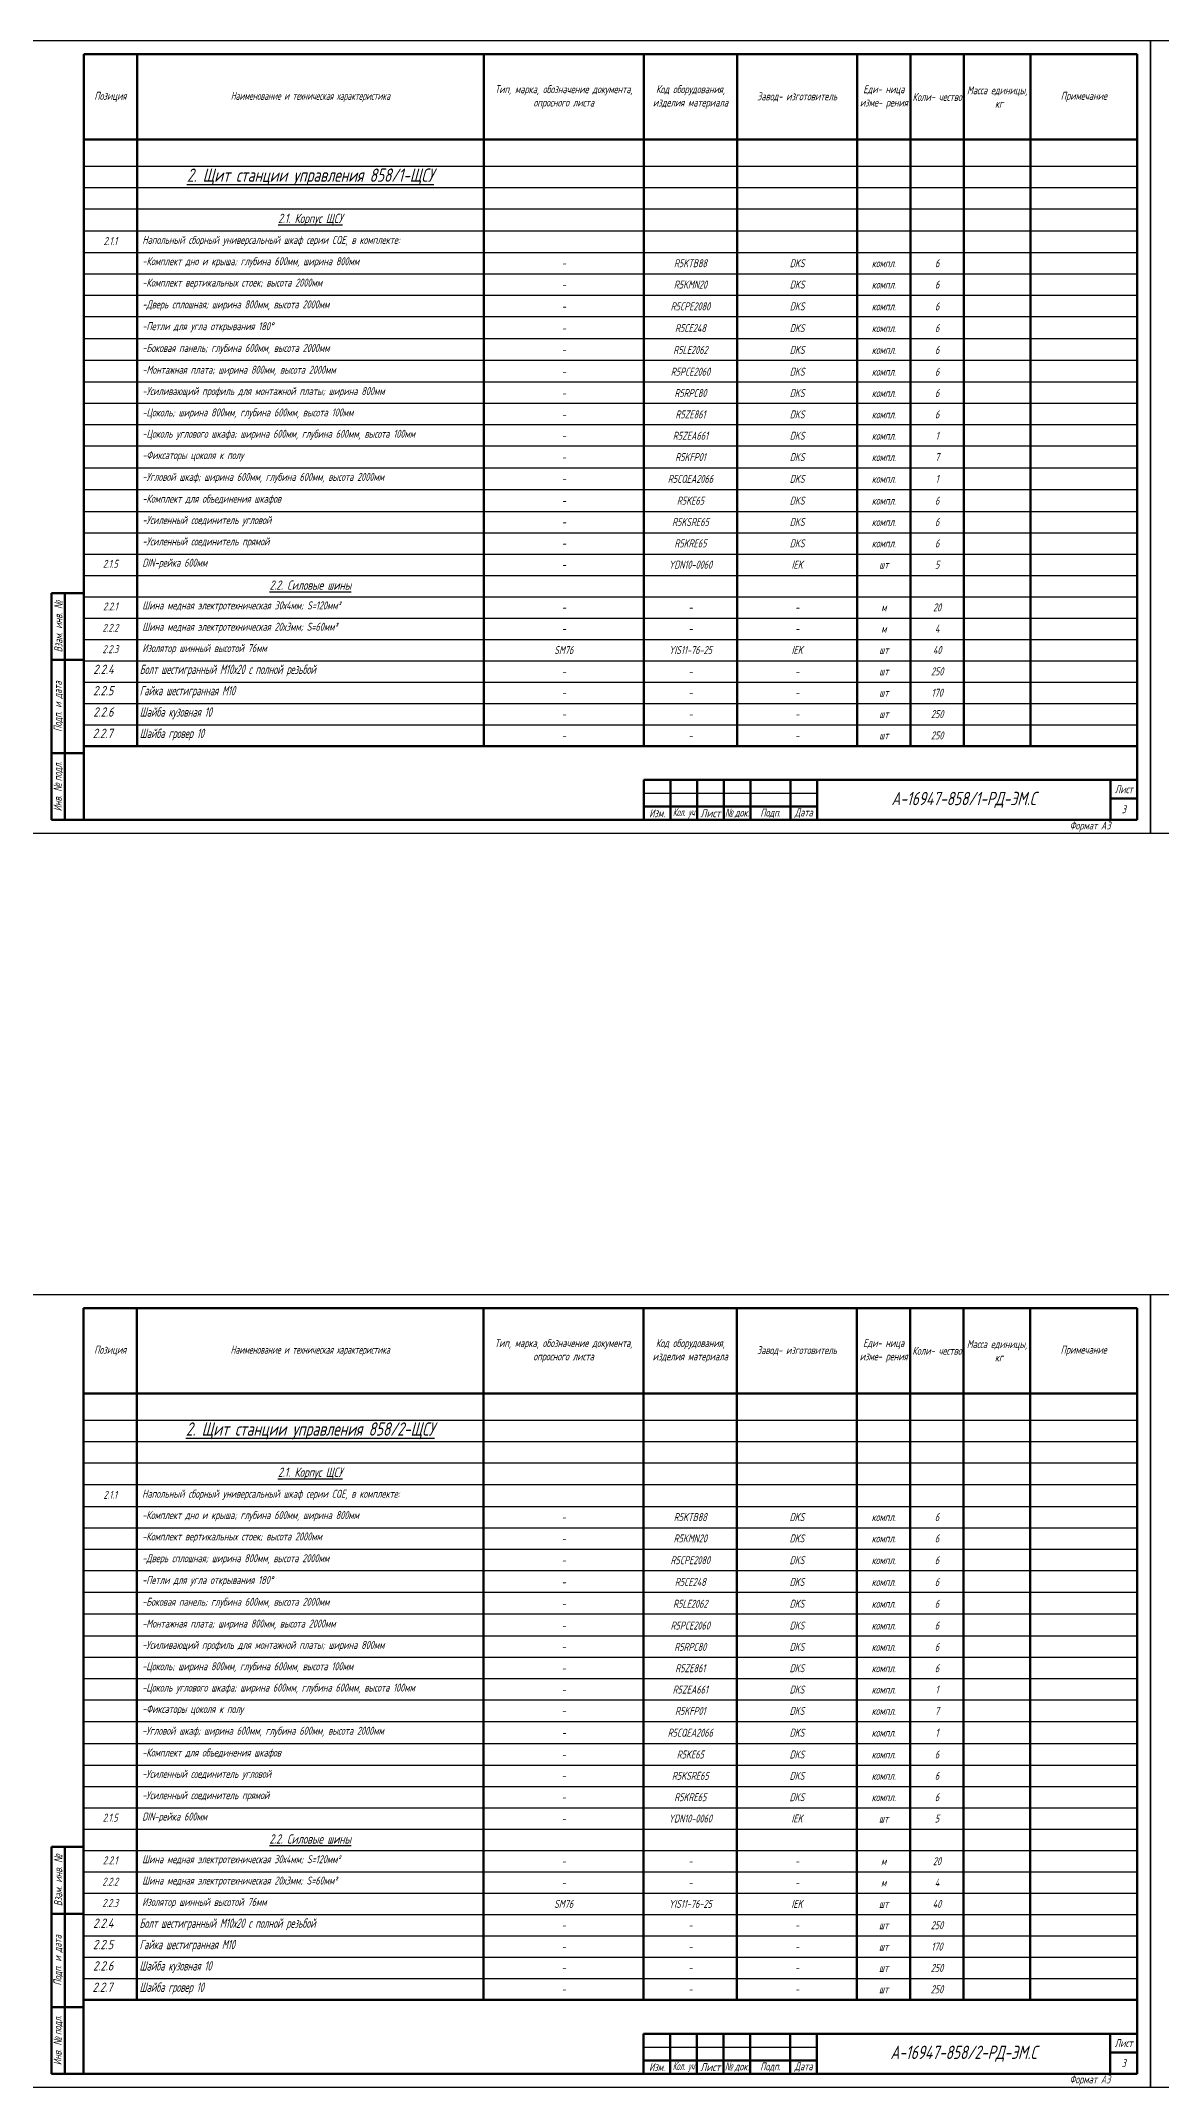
# Model space of a CAD drawing. Header units: millimetres. Extents: x -10490 to 5162, y -5053 to 76.
# Drawn here: x -1974 to -1554, y -814 to -47 of the extents above; entities that cross this region are included whole.
import ezdxf

# ---------------------------------------------------------------- set-up
doc = ezdxf.new("R2010")
doc.units = ezdxf.units.MM
for name, color, linetype, lineweight in [('Рамка толстая', 7, 'Continuous', 60), ('Рамка тонкая', 5, 'Continuous', 25), ('Спецификация', 9, 'Continuous', 25), ('Текст', 2, 'Continuous', 25), ('Штампы', 252, 'Continuous', 25)]:
    doc.layers.add(name, color=color, linetype=linetype, lineweight=lineweight)
doc.styles.add('gost shx', font='gost.shx', dxfattribs={"oblique": 15})
doc.styles.add('SIMPLEX', font='simplex.shx', dxfattribs={"width": 0.7, "oblique": 15})

# ---------------------------------------------------------------- blocks, each defined once
blk = doc.blocks.new('A$C64336E77')
at = {"layer": 'Рамка толстая'}
for p, q in [((20, 5), (20, 292)), ((20, 292), (415, 292)), ((415, 292), (415, 5)), ((20, 5), (415, 5))]:
    blk.add_line(p, q, dxfattribs=at)
at = {"layer": 'Рамка тонкая'}
for p, q in [((0, 297), (0, 0)), ((420, 297), (0, 297)), ((420, 0), (420, 297)), ((0, 0), (420, 0))]:
    blk.add_line(p, q, dxfattribs=at)

msp = doc.modelspace()

# ---------------------------------------------------------------- linework, layer by layer
at = {"layer": 'Спецификация', "lineweight": 60}
for p, q in [((-1958.04361, -52.14683), (-1563.04361, -52.14683)), ((-1958.04361, -52.14683), (-1958.04361, -311.48017)), ((-1938.04361, -52.14683), (-1938.04361, -311.48017)), ((-1808.04361, -52.14683), (-1808.04361, -311.48017)), ((-1748.04361, -52.14683), (-1748.04361, -311.48017)), ((-1713.04361, -52.14683), (-1713.04361, -311.48017)), ((-1668.04361, -52.14683), (-1668.04361, -311.48017)), ((-1648.04361, -52.14683), (-1648.04361, -311.48017)), ((-1628.04361, -52.14683), (-1628.04361, -311.48017)), ((-1603.04361, -52.14683), (-1603.04361, -311.48017)), ((-1563.04361, -52.14683), (-1563.04361, -311.48017)), ((-1958.04361, -84.14683), (-1563.04361, -84.14683)), ((-1958.04361, -311.48017), (-1563.04361, -311.48017)), ((-1958.10394, -522.14684), (-1563.10394, -522.14684)), ((-1958.10394, -522.14684), (-1958.10394, -781.48017)), ((-1938.10394, -522.14684), (-1938.10394, -781.48017)), ((-1808.10394, -522.14684), (-1808.10394, -781.48017)), ((-1748.10394, -522.14684), (-1748.10394, -781.48017)), ((-1713.10394, -522.14684), (-1713.10394, -781.48017)), ((-1668.10394, -522.14684), (-1668.10394, -781.48017)), ((-1648.10394, -522.14684), (-1648.10394, -781.48017)), ((-1628.10394, -522.14684), (-1628.10394, -781.48017)), ((-1603.10394, -522.14684), (-1603.10394, -781.48017)), ((-1563.10394, -522.14684), (-1563.10394, -781.48017)), ((-1958.10394, -554.14684), (-1563.10394, -554.14684)), ((-1958.10394, -781.48017), (-1563.10394, -781.48017))]:
    msp.add_line(p, q, dxfattribs=at)
at = {"layer": 'Спецификация', "color": 5}
for p, q in [((-1958.04361, -94.14683), (-1563.04361, -94.14683)), ((-1958.04361, -102.14683), (-1563.04361, -102.14683)), ((-1958.04361, -110.14683), (-1563.04361, -110.14683)), ((-1958.04361, -118.3135), (-1563.04361, -118.3135)), ((-1958.04361, -126.48017), (-1563.04361, -126.48017)), ((-1958.04361, -134.48017), (-1563.04361, -134.48017)), ((-1958.04361, -142.48017), (-1563.04361, -142.48017)), ((-1958.04361, -150.48017), (-1563.04361, -150.48017)), ((-1958.04361, -158.64683), (-1563.04361, -158.64683)), ((-1958.04361, -166.8135), (-1563.04361, -166.8135)), ((-1958.04361, -174.98017), (-1563.04361, -174.98017)), ((-1958.04361, -182.98017), (-1563.04361, -182.98017)), ((-1958.04361, -190.98017), (-1563.04361, -190.98017)), ((-1958.04361, -198.98017), (-1563.04361, -198.98017)), ((-1958.04361, -207.14683), (-1563.04361, -207.14683)), ((-1958.04361, -215.3135), (-1563.04361, -215.3135)), ((-1958.04361, -223.48017), (-1563.04361, -223.48017)), ((-1958.04361, -231.48017), (-1563.04361, -231.48017)), ((-1958.04361, -239.48017), (-1563.04361, -239.48017)), ((-1958.04361, -247.48017), (-1563.04361, -247.48017)), ((-1958.04361, -255.48017), (-1563.04361, -255.48017)), ((-1958.04361, -263.48017), (-1563.04361, -263.48017)), ((-1958.04361, -271.48017), (-1563.04361, -271.48017)), ((-1958.04361, -279.48017), (-1563.04361, -279.48017)), ((-1958.04361, -287.48017), (-1563.04361, -287.48017)), ((-1958.04361, -295.48017), (-1563.04361, -295.48017)), ((-1958.04361, -303.48017), (-1563.04361, -303.48017)), ((-1958.10394, -564.14684), (-1563.10394, -564.14684)), ((-1958.10394, -572.14684), (-1563.10394, -572.14684)), ((-1958.10394, -580.14684), (-1563.10394, -580.14684)), ((-1958.10394, -588.31351), (-1563.10394, -588.31351)), ((-1958.10394, -596.48017), (-1563.10394, -596.48017)), ((-1958.10394, -604.48017), (-1563.10394, -604.48017)), ((-1958.10394, -612.48017), (-1563.10394, -612.48017)), ((-1958.10394, -620.48017), (-1563.10394, -620.48017)), ((-1958.10394, -628.64684), (-1563.10394, -628.64684)), ((-1958.10394, -636.81351), (-1563.10394, -636.81351)), ((-1958.10394, -644.98017), (-1563.10394, -644.98017)), ((-1958.10394, -652.98017), (-1563.10394, -652.98017)), ((-1958.10394, -660.98017), (-1563.10394, -660.98017)), ((-1958.10394, -668.98017), (-1563.10394, -668.98017)), ((-1958.10394, -677.14684), (-1563.10394, -677.14684)), ((-1958.10394, -685.31351), (-1563.10394, -685.31351)), ((-1958.10394, -693.48017), (-1563.10394, -693.48017)), ((-1958.10394, -701.48017), (-1563.10394, -701.48017)), ((-1958.10394, -709.48017), (-1563.10394, -709.48017)), ((-1958.10394, -717.48017), (-1563.10394, -717.48017)), ((-1958.10394, -725.48017), (-1563.10394, -725.48017)), ((-1958.10394, -733.48017), (-1563.10394, -733.48017)), ((-1958.10394, -741.48017), (-1563.10394, -741.48017)), ((-1958.10394, -749.48017), (-1563.10394, -749.48017)), ((-1958.10394, -757.48017), (-1563.10394, -757.48017)), ((-1958.10394, -765.48017), (-1563.10394, -765.48017)), ((-1958.10394, -773.48017), (-1563.10394, -773.48017))]:
    msp.add_line(p, q, dxfattribs=at)
at = {"layer": 'Штампы', "lineweight": 60}
for p, q in [((-1970.04361, -339.14683), (-1970.04361, -254.14683)), ((-1970.04361, -254.14683), (-1958.04361, -254.14683)), ((-1965.04361, -339.14683), (-1965.04361, -254.14683)), ((-1958.04361, -339.14683), (-1958.04361, -254.14683)), ((-1970.04361, -279.14683), (-1958.04361, -279.14683)), ((-1970.04361, -314.14683), (-1958.04361, -314.14683)), ((-1748.04361, -324.14683), (-1563.04361, -324.14683)), ((-1748.04361, -324.14683), (-1748.04361, -339.14683)), ((-1738.04361, -324.14683), (-1738.04361, -339.14683)), ((-1728.04361, -324.14683), (-1728.04361, -339.14683)), ((-1718.04361, -324.14683), (-1718.04361, -339.14683)), ((-1708.04361, -324.14683), (-1708.04361, -339.14683)), ((-1693.04361, -324.14683), (-1693.04361, -339.14683)), ((-1683.04361, -324.14683), (-1683.04361, -339.14683)), ((-1573.04361, -324.14683), (-1573.04361, -339.14683)), ((-1563.04361, -324.14683), (-1563.04361, -339.14683)), ((-1748.04361, -334.14683), (-1683.04361, -334.14683)), ((-1573.04361, -331.14683), (-1563.04361, -331.14683)), ((-1970.04361, -339.14683), (-1958.04361, -339.14683)), ((-1748.04361, -339.14683), (-1563.04361, -339.14683)), ((-1970.10394, -809.14684), (-1970.10394, -724.14684)), ((-1970.10394, -724.14684), (-1958.10394, -724.14684)), ((-1965.10394, -809.14684), (-1965.10394, -724.14684)), ((-1958.10394, -809.14684), (-1958.10394, -724.14684)), ((-1970.10394, -749.14684), (-1958.10394, -749.14684)), ((-1970.10394, -784.14684), (-1958.10394, -784.14684)), ((-1748.10394, -794.14684), (-1563.10394, -794.14684)), ((-1748.10394, -794.14684), (-1748.10394, -809.14684)), ((-1738.10394, -794.14684), (-1738.10394, -809.14684)), ((-1728.10394, -794.14684), (-1728.10394, -809.14684)), ((-1718.10394, -794.14684), (-1718.10394, -809.14684)), ((-1708.10394, -794.14684), (-1708.10394, -809.14684)), ((-1693.10394, -794.14684), (-1693.10394, -809.14684)), ((-1683.10394, -794.14684), (-1683.10394, -809.14684)), ((-1573.10394, -794.14684), (-1573.10394, -809.14684)), ((-1563.10394, -794.14684), (-1563.10394, -809.14684)), ((-1748.10394, -804.14684), (-1683.10394, -804.14684)), ((-1573.10394, -801.14684), (-1563.10394, -801.14684)), ((-1970.10394, -809.14684), (-1958.10394, -809.14684)), ((-1748.10394, -809.14684), (-1563.10394, -809.14684))]:
    msp.add_line(p, q, dxfattribs=at)
at = {"layer": 'Штампы', "color": 5, "lineweight": 25}
for p, q in [((-1748.04361, -329.14683), (-1683.04361, -329.14683)), ((-1748.10394, -799.14684), (-1683.10394, -799.14684))]:
    msp.add_line(p, q, dxfattribs=at)
at = {"layer": 'Штампы', "color": 8, "lineweight": 0}
for p, q in [((-1748.04361, -344.14683), (-1563.04361, -344.14683)), ((-1748.10394, -814.14684), (-1563.10394, -814.14684))]:
    msp.add_line(p, q, dxfattribs=at)

# ---------------------------------------------------------------- block references
for p in [(-1978.0436, -344.14683), (-1558.0436, -344.14683), (-1978.10392, -814.14683), (-1558.10392, -814.14683)]:
    msp.add_blockref('A$C64336E77', p)

# ---------------------------------------------------------------- texts
at = {"layer": 'Спецификация', "color": 2, "style": 'SIMPLEX'}
for s, insert, char_height, width, attachment_point in [('{\\C2;Позиция}', (-1948.04361, -68.14683), 3, 20, 5), ('{\\Fgost|c204;\\Q15;\\C2;Наименование и техническая характеристика}', (-1873.04361, -68.14683), 3, 130, 5), ('{\\C2;Тип, марка, обозначение документа, опросного листа}', (-1778.04361, -68.14683), 3, 60, 5), ('{\\C2;Код оборудования, изделия материала}', (-1730.54361, -68.14683), 3, 35, 5), ('{\\C2;Завод- изготовитель}', (-1690.54361, -68.14683), 3, 45, 5), ('{\\C2;Еди- ница изме- рения}', (-1658.04361, -68.14683), 3, 20, 5), ('{\\C2;Коли- чество}', (-1638.04361, -68.14683), 3, 20, 5), ('{\\C2;Масса единицы,  кг}', (-1615.54361, -68.14683), 3, 25, 5), ('{\\C2;Примечание}', (-1583.04361, -68.14683), 3, 40, 5), ('{\\L2. Щит станции управления 858/1-ЩСУ}', (-1873.04361, -98.14683), 5, 126, 5), ('{\\L2.1. Корпус ЩСУ}', (-1873.04361, -114.14683), 3.5, 126, 5), ('2.1.1', (-1948.04361, -122.14683), 3, 20, 5), ('Напольный сборный универсальный шкаф серии CQE, в комплекте:', (-1936.04361, -122.14683), 3, 126, 4), ('-Комплект дно и крыша; глубина 600мм, ширина 800мм', (-1936.04361, -130.14683), 3, 126, 4), ('R5KTB88', (-1730.54361, -130.48017), 3, 35, 5), ('DKS', (-1690.54361, -130.48017), 3, 45, 5), ('компл.', (-1658.04361, -130.48017), 3, 20, 5), ('6', (-1638.04361, -130.48017), 3, 20, 5), ('-Комплект вертикальных стоек; высота 2000мм', (-1936.04361, -138.14683), 3, 126, 4), ('-', (-1778.04361, -130.48017), 3, 60, 5), ('R5KMN20', (-1730.54361, -138.48017), 3, 35, 5), ('DKS', (-1690.54361, -138.48017), 3, 45, 5), ('компл.', (-1658.04361, -138.48017), 3, 20, 5), ('6', (-1638.04361, -138.48017), 3, 20, 5), ('-Дверь сплошная; ширина 800мм, высота 2000мм', (-1936.04361, -146.3135), 3, 126, 4), ('-', (-1778.04361, -138.48017), 3, 60, 5), ('R5CPE2080', (-1730.54361, -146.64683), 3, 35, 5), ('DKS', (-1690.54361, -146.64683), 3, 45, 5), ('6', (-1638.04361, -146.64683), 3, 20, 5), ('-Петли для угла открывания 180%%D', (-1936.04361, -154.48017), 3, 126, 4), ('-', (-1778.04361, -146.64683), 3, 60, 5), ('R5CE248', (-1730.54361, -154.8135), 3, 35, 5), ('DKS', (-1690.54361, -154.8135), 3, 45, 5), ('компл.', (-1658.04361, -146.64683), 3, 20, 5), ('6', (-1638.04361, -154.8135), 3, 20, 5), ('-Боковая панель; глубина 600мм, высота 2000мм', (-1936.04361, -162.64683), 3, 126, 4), ('-', (-1778.04361, -154.8135), 3, 60, 5), ('компл.', (-1658.04361, -154.8135), 3, 20, 5), ('-', (-1778.04361, -162.98017), 3, 60, 5), ('R5LE2062', (-1730.54361, -162.98017), 3, 35, 5), ('DKS', (-1690.54361, -162.98017), 3, 45, 5), ('компл.', (-1658.04361, -162.98017), 3, 20, 5), ('6', (-1638.04361, -162.98017), 3, 20, 5), ('-Монтажная плата; ширина 800мм, высота 2000мм', (-1936.04361, -170.8135), 3, 126, 4), ('-', (-1778.04361, -171.14683), 3, 60, 5), ('R5PCE2060', (-1730.54361, -171.14683), 3, 35, 5), ('DKS', (-1690.54361, -171.14683), 3, 45, 5), ('компл.', (-1658.04361, -171.14683), 3, 20, 5), ('6', (-1638.04361, -171.14683), 3, 20, 5), ('-Усиливающий профиль для монтажной платы; ширина 800мм', (-1936.04361, -178.8135), 3, 126, 4), ('-', (-1778.04361, -179.14683), 3, 60, 5), ('R5RPC80', (-1730.54361, -179.14683), 3, 35, 5), ('DKS', (-1690.54361, -179.14683), 3, 45, 5), ('компл.', (-1658.04361, -179.14683), 3, 20, 5), ('6', (-1638.04361, -179.14683), 3, 20, 5), ('-Цоколь; ширина 800мм, глубина 600мм, высота 100мм', (-1936.04361, -186.8135), 3, 126, 4), ('-', (-1778.04361, -187.14683), 3, 60, 5), ('R5ZE861', (-1730.54361, -187.14683), 3, 35, 5), ('DKS', (-1690.54361, -187.14683), 3, 45, 5), ('компл.', (-1658.04361, -187.14683), 3, 20, 5), ('6', (-1638.04361, -187.14683), 3, 20, 5), ('-Цоколь углового шкафа; ширина 600мм, глубина 600мм, высота 100мм', (-1936.04361, -194.8135), 3, 126, 4), ('-', (-1778.04361, -195.14683), 3, 60, 5), ('R5ZEA661', (-1730.54361, -195.14683), 3, 35, 5), ('DKS', (-1690.54361, -195.14683), 3, 45, 5), ('компл.', (-1658.04361, -195.14683), 3, 20, 5), ('1', (-1638.04361, -195.14683), 3, 20, 5), ('-Фиксаторы цоколя к полу', (-1936.04361, -202.8135), 3, 126, 4), ('-', (-1778.04361, -203.14683), 3, 60, 5), ('R5KFP01', (-1730.54361, -203.14683), 3, 35, 5), ('DKS', (-1690.54361, -203.14683), 3, 45, 5), ('компл.', (-1658.04361, -203.14683), 3, 20, 5), ('7', (-1638.04361, -203.14683), 3, 20, 5), ('-Угловой шкаф; ширина 600мм, глубина 600мм, высота 2000мм', (-1936.04361, -210.98017), 3, 126, 4), ('-', (-1778.04361, -211.3135), 3, 60, 5), ('R5CQEA2066', (-1730.54361, -211.3135), 3, 35, 5), ('DKS', (-1690.54361, -211.3135), 3, 45, 5), ('компл.', (-1658.04361, -211.3135), 3, 20, 5), ('1', (-1638.04361, -211.3135), 3, 20, 5), ('-Комплект для объединения шкафов', (-1936.04361, -219.14683), 3, 126, 4), ('-', (-1778.04361, -219.48017), 3, 60, 5), ('R5KE65', (-1730.54361, -219.48017), 3, 35, 5), ('DKS', (-1690.54361, -219.48017), 3, 45, 5), ('компл.', (-1658.04361, -219.48017), 3, 20, 5), ('6', (-1638.04361, -219.48017), 3, 20, 5), ('-Усиленный соединитель угловой', (-1936.04361, -227.14683), 3, 126, 4), ('-', (-1778.04361, -227.48017), 3, 60, 5), ('R5KSRE65', (-1730.54361, -227.48017), 3, 35, 5), ('DKS', (-1690.54361, -227.48017), 3, 45, 5), ('компл.', (-1658.04361, -227.48017), 3, 20, 5), ('6', (-1638.04361, -227.48017), 3, 20, 5), ('-Усиленный соединитель прямой', (-1936.04361, -235.14683), 3, 126, 4), ('-', (-1778.04361, -235.48017), 3, 60, 5), ('R5KRE65', (-1730.54361, -235.48017), 3, 35, 5), ('DKS', (-1690.54361, -235.48017), 3, 45, 5), ('компл.', (-1658.04361, -235.48017), 3, 20, 5), ('6', (-1638.04361, -235.48017), 3, 20, 5), ('2.1.5', (-1948.04361, -243.14683), 3, 20, 5), ('DIN-рейка 600мм', (-1936.04361, -243.14683), 3, 126, 4), ('-', (-1778.04361, -243.48017), 3, 60, 5), ('YDN10-0060', (-1730.54361, -243.48017), 3, 35, 5), ('IEK', (-1690.54361, -243.48017), 3, 45, 5), ('шт', (-1658.04361, -243.48017), 3, 20, 5), ('5', (-1638.04361, -243.48017), 3, 20, 5), ('{\\L2.2. Силовые шины}', (-1873.04361, -251.14683), 3.5, 126, 5), ('2.2.1', (-1948.04361, -259.14683), 3, 20, 5), ('Шина медная электротехническая 30х4мм; S=120мм²', (-1936.04361, -259.14683), 3, 126, 4), ('-', (-1778.04361, -259.48017), 3, 60, 5), ('-', (-1730.54361, -259.48017), 3, 35, 5), ('-', (-1690.54361, -259.48017), 3, 45, 5), ('м', (-1658.04361, -259.48017), 3, 20, 5), ('20', (-1638.04361, -259.48017), 3, 20, 5), ('2.2.2', (-1948.04361, -267.14683), 3, 20, 5), ('Шина медная электротехническая 20х3мм; S=60мм²', (-1936.04361, -267.14683), 3, 126, 4), ('-', (-1778.04361, -267.48017), 3, 60, 5), ('-', (-1730.54361, -267.48017), 3, 35, 5), ('-', (-1690.54361, -267.48017), 3, 45, 5), ('м', (-1658.04361, -267.48017), 3, 20, 5), ('4', (-1638.04361, -267.48017), 3, 20, 5), ('2.2.3', (-1948.04361, -275.14683), 3, 20, 5), ('Изолятор шинный высотой 76мм', (-1936.04361, -275.14683), 3, 126, 4), ('SM76', (-1778.04361, -275.48017), 3, 60, 5), ('YIS11-76-25', (-1730.54361, -275.48017), 3, 35, 5), ('IEK', (-1690.54361, -275.48017), 3, 45, 5), ('шт', (-1658.04361, -275.48017), 3, 20, 5), ('40', (-1638.04361, -275.48017), 3, 20, 5), ('-', (-1778.04361, -283.48017), 3, 60, 5), ('-', (-1730.54361, -283.48017), 3, 35, 5), ('-', (-1690.54361, -283.48017), 3, 45, 5), ('шт', (-1658.04361, -283.48017), 3, 20, 5), ('250', (-1638.04361, -283.48017), 3, 20, 5), ('шт', (-1658.04361, -291.48017), 3, 20, 5), ('170', (-1638.04361, -291.48017), 3, 20, 5), ('-', (-1778.04361, -291.48017), 3, 60, 5), ('-', (-1730.54361, -291.48017), 3, 35, 5), ('-', (-1690.54361, -291.48017), 3, 45, 5), ('шт', (-1658.04361, -299.48017), 3, 20, 5), ('250', (-1638.04361, -299.48017), 3, 20, 5), ('-', (-1778.04361, -299.48017), 3, 60, 5), ('-', (-1730.54361, -299.48017), 3, 35, 5), ('-', (-1690.54361, -299.48017), 3, 45, 5), ('250', (-1638.04361, -307.48017), 3, 20, 5), ('-', (-1778.04361, -307.48017), 3, 60, 5), ('-', (-1730.54361, -307.48017), 3, 35, 5), ('-', (-1690.54361, -307.48017), 3, 45, 5), ('шт', (-1658.04361, -307.48017), 3, 20, 5), ('{\\C2;Позиция}', (-1948.10394, -538.14684), 3, 20, 5), ('{\\Fgost|c204;\\Q15;\\C2;Наименование и техническая характеристика}', (-1873.10394, -538.14684), 3, 130, 5), ('{\\C2;Тип, марка, обозначение документа, опросного листа}', (-1778.10394, -538.14684), 3, 60, 5), ('{\\C2;Код оборудования, изделия материала}', (-1730.60394, -538.14684), 3, 35, 5), ('{\\C2;Завод- изготовитель}', (-1690.60394, -538.14684), 3, 45, 5), ('{\\C2;Еди- ница изме- рения}', (-1658.10394, -538.14684), 3, 20, 5), ('{\\C2;Коли- чество}', (-1638.10394, -538.14684), 3, 20, 5), ('{\\C2;Масса единицы,  кг}', (-1615.60394, -538.14684), 3, 25, 5), ('{\\C2;Примечание}', (-1583.10394, -538.14684), 3, 40, 5), ('{\\L2. Щит станции управления 858/2-ЩСУ}', (-1873.10394, -568.14684), 5, 126, 5), ('{\\L2.1. Корпус ЩСУ}', (-1873.10394, -584.14684), 3.5, 126, 5), ('Напольный сборный универсальный шкаф серии CQE, в комплекте:', (-1936.10394, -592.14684), 3, 126, 4), ('2.1.1', (-1948.10394, -592.14684), 3, 20, 5), ('-Комплект дно и крыша; глубина 600мм, ширина 800мм', (-1936.10394, -600.14684), 3, 126, 4), ('-', (-1778.10394, -600.48017), 3, 60, 5), ('R5KTB88', (-1730.60394, -600.48017), 3, 35, 5), ('DKS', (-1690.60394, -600.48017), 3, 45, 5), ('компл.', (-1658.10394, -600.48017), 3, 20, 5), ('6', (-1638.10394, -600.48017), 3, 20, 5), ('-Комплект вертикальных стоек; высота 2000мм', (-1936.10394, -608.14684), 3, 126, 4), ('-', (-1778.10394, -608.48017), 3, 60, 5), ('R5KMN20', (-1730.60394, -608.48017), 3, 35, 5), ('DKS', (-1690.60394, -608.48017), 3, 45, 5), ('компл.', (-1658.10394, -608.48017), 3, 20, 5), ('6', (-1638.10394, -608.48017), 3, 20, 5), ('-Дверь сплошная; ширина 800мм, высота 2000мм', (-1936.10394, -616.31351), 3, 126, 4), ('-', (-1778.10394, -616.64684), 3, 60, 5), ('R5CPE2080', (-1730.60394, -616.64684), 3, 35, 5), ('DKS', (-1690.60394, -616.64684), 3, 45, 5), ('компл.', (-1658.10394, -616.64684), 3, 20, 5), ('6', (-1638.10394, -616.64684), 3, 20, 5), ('-Петли для угла открывания 180%%D', (-1936.10394, -624.48017), 3, 126, 4), ('-', (-1778.10394, -624.81351), 3, 60, 5), ('R5CE248', (-1730.60394, -624.81351), 3, 35, 5), ('DKS', (-1690.60394, -624.81351), 3, 45, 5), ('компл.', (-1658.10394, -624.81351), 3, 20, 5), ('6', (-1638.10394, -624.81351), 3, 20, 5), ('-Боковая панель; глубина 600мм, высота 2000мм', (-1936.10394, -632.64684), 3, 126, 4), ('-', (-1778.10394, -632.98017), 3, 60, 5), ('R5LE2062', (-1730.60394, -632.98017), 3, 35, 5), ('DKS', (-1690.60394, -632.98017), 3, 45, 5), ('компл.', (-1658.10394, -632.98017), 3, 20, 5), ('6', (-1638.10394, -632.98017), 3, 20, 5), ('-Монтажная плата; ширина 800мм, высота 2000мм', (-1936.10394, -640.81351), 3, 126, 4), ('-', (-1778.10394, -641.14684), 3, 60, 5), ('R5PCE2060', (-1730.60394, -641.14684), 3, 35, 5), ('DKS', (-1690.60394, -641.14684), 3, 45, 5), ('компл.', (-1658.10394, -641.14684), 3, 20, 5), ('6', (-1638.10394, -641.14684), 3, 20, 5), ('-Усиливающий профиль для монтажной платы; ширина 800мм', (-1936.10394, -648.81351), 3, 126, 4), ('-', (-1778.10394, -649.14684), 3, 60, 5), ('R5RPC80', (-1730.60394, -649.14684), 3, 35, 5), ('DKS', (-1690.60394, -649.14684), 3, 45, 5), ('компл.', (-1658.10394, -649.14684), 3, 20, 5), ('6', (-1638.10394, -649.14684), 3, 20, 5), ('-Цоколь; ширина 800мм, глубина 600мм, высота 100мм', (-1936.10394, -656.81351), 3, 126, 4), ('-', (-1778.10394, -657.14684), 3, 60, 5), ('R5ZE861', (-1730.60394, -657.14684), 3, 35, 5), ('DKS', (-1690.60394, -657.14684), 3, 45, 5), ('компл.', (-1658.10394, -657.14684), 3, 20, 5), ('6', (-1638.10394, -657.14684), 3, 20, 5), ('-Цоколь углового шкафа; ширина 600мм, глубина 600мм, высота 100мм', (-1936.10394, -664.81351), 3, 126, 4), ('-', (-1778.10394, -665.14684), 3, 60, 5), ('R5ZEA661', (-1730.60394, -665.14684), 3, 35, 5), ('DKS', (-1690.60394, -665.14684), 3, 45, 5), ('компл.', (-1658.10394, -665.14684), 3, 20, 5), ('1', (-1638.10394, -665.14684), 3, 20, 5), ('-Фиксаторы цоколя к полу', (-1936.10394, -672.81351), 3, 126, 4), ('-', (-1778.10394, -673.14684), 3, 60, 5), ('R5KFP01', (-1730.60394, -673.14684), 3, 35, 5), ('DKS', (-1690.60394, -673.14684), 3, 45, 5), ('компл.', (-1658.10394, -673.14684), 3, 20, 5), ('7', (-1638.10394, -673.14684), 3, 20, 5), ('-Угловой шкаф; ширина 600мм, глубина 600мм, высота 2000мм', (-1936.10394, -680.98017), 3, 126, 4), ('-', (-1778.10394, -681.31351), 3, 60, 5), ('R5CQEA2066', (-1730.60394, -681.31351), 3, 35, 5), ('DKS', (-1690.60394, -681.31351), 3, 45, 5), ('компл.', (-1658.10394, -681.31351), 3, 20, 5), ('1', (-1638.10394, -681.31351), 3, 20, 5), ('-Комплект для объединения шкафов', (-1936.10394, -689.14684), 3, 126, 4), ('-', (-1778.10394, -689.48017), 3, 60, 5), ('R5KE65', (-1730.60394, -689.48017), 3, 35, 5), ('DKS', (-1690.60394, -689.48017), 3, 45, 5), ('компл.', (-1658.10394, -689.48017), 3, 20, 5), ('6', (-1638.10394, -689.48017), 3, 20, 5), ('-Усиленный соединитель угловой', (-1936.10394, -697.14684), 3, 126, 4), ('-', (-1778.10394, -697.48017), 3, 60, 5), ('R5KSRE65', (-1730.60394, -697.48017), 3, 35, 5), ('DKS', (-1690.60394, -697.48017), 3, 45, 5), ('компл.', (-1658.10394, -697.48017), 3, 20, 5), ('6', (-1638.10394, -697.48017), 3, 20, 5), ('-Усиленный соединитель прямой', (-1936.10394, -705.14684), 3, 126, 4), ('R5KRE65', (-1730.60394, -705.48017), 3, 35, 5), ('DKS', (-1690.60394, -705.48017), 3, 45, 5), ('компл.', (-1658.10394, -705.48017), 3, 20, 5), ('6', (-1638.10394, -705.48017), 3, 20, 5), ('2.1.5', (-1948.10394, -713.14684), 3, 20, 5), ('DIN-рейка 600мм', (-1936.10394, -713.14684), 3, 126, 4), ('-', (-1778.10394, -705.48017), 3, 60, 5), ('YDN10-0060', (-1730.60394, -713.48017), 3, 35, 5), ('IEK', (-1690.60394, -713.48017), 3, 45, 5), ('шт', (-1658.10394, -713.48017), 3, 20, 5), ('5', (-1638.10394, -713.48017), 3, 20, 5), ('{\\L2.2. Силовые шины}', (-1873.10394, -721.14684), 3.5, 126, 5), ('-', (-1778.10394, -713.48017), 3, 60, 5), ('2.2.1', (-1948.10394, -729.14684), 3, 20, 5), ('Шина медная электротехническая 30х4мм; S=120мм²', (-1936.10394, -729.14684), 3, 126, 4), ('20', (-1638.10394, -729.48017), 3, 20, 5), ('2.2.2', (-1948.10394, -737.14684), 3, 20, 5), ('Шина медная электротехническая 20х3мм; S=60мм²', (-1936.10394, -737.14684), 3, 126, 4), ('-', (-1778.10394, -729.48017), 3, 60, 5), ('-', (-1730.60394, -729.48017), 3, 35, 5), ('-', (-1690.60394, -729.48017), 3, 45, 5), ('м', (-1658.10394, -729.48017), 3, 20, 5), ('4', (-1638.10394, -737.48017), 3, 20, 5), ('2.2.3', (-1948.10394, -745.14684), 3, 20, 5), ('Изолятор шинный высотой 76мм', (-1936.10394, -745.14684), 3, 126, 4), ('SM76', (-1778.10394, -745.48017), 3, 60, 5), ('-', (-1778.10394, -737.48017), 3, 60, 5), ('YIS11-76-25', (-1730.60394, -745.48017), 3, 35, 5), ('-', (-1730.60394, -737.48017), 3, 35, 5), ('IEK', (-1690.60394, -745.48017), 3, 45, 5), ('-', (-1690.60394, -737.48017), 3, 45, 5), ('м', (-1658.10394, -737.48017), 3, 20, 5), ('40', (-1638.10394, -745.48017), 3, 20, 5), ('шт', (-1658.10394, -745.48017), 3, 20, 5), ('-', (-1778.10394, -753.48017), 3, 60, 5), ('-', (-1730.60394, -753.48017), 3, 35, 5), ('-', (-1690.60394, -753.48017), 3, 45, 5), ('шт', (-1658.10394, -753.48017), 3, 20, 5), ('250', (-1638.10394, -753.48017), 3, 20, 5), ('-', (-1778.10394, -761.48017), 3, 60, 5), ('-', (-1730.60394, -761.48017), 3, 35, 5), ('-', (-1690.60394, -761.48017), 3, 45, 5), ('шт', (-1658.10394, -761.48017), 3, 20, 5), ('170', (-1638.10394, -761.48017), 3, 20, 5), ('-', (-1778.10394, -769.48017), 3, 60, 5), ('-', (-1730.60394, -769.48017), 3, 35, 5), ('-', (-1690.60394, -769.48017), 3, 45, 5), ('шт', (-1658.10394, -769.48017), 3, 20, 5), ('250', (-1638.10394, -769.48017), 3, 20, 5), ('-', (-1778.10394, -777.48017), 3, 60, 5), ('-', (-1730.60394, -777.48017), 3, 35, 5), ('-', (-1690.60394, -777.48017), 3, 45, 5), ('шт', (-1658.10394, -777.48017), 3, 20, 5), ('250', (-1638.10394, -777.48017), 3, 20, 5)]:
    msp.add_mtext(s, dxfattribs=dict(at, insert=insert, char_height=char_height, width=width, attachment_point=attachment_point))
at = {"layer": 'Текст', "char_height": 3.5, "attachment_point": 1, "style": 'gost shx'}
for s, width, heights, insert in [('\\pi3.5937;2.2.4', 20, [0], (-1958.04361, -280.95809)), ('{\\W0.7;Болт шестигранный М10х20 с полной резьбой}', 129, [0], (-1937.04361, -280.95809)), ('\\pi3.5311;2.2.5', 20, [0], (-1958.04361, -288.95809)), ('{\\W0.7;Гайка шестигранная М10}', 129, [0], (-1937.04361, -288.95809)), ('\\pi3.5981;2.2.6', 20, [0], (-1958.04361, -296.95809)), ('{\\W0.7;Шайба кузовная 10}', 129, [0], (-1937.04361, -296.95809)), ('\\pi3.3644;2.2.7', 20, [0], (-1958.04361, -304.95809)), ('{\\W0.7;Шайба гровер 10}', 129, [4.375], (-1937.04361, -304.95809)), ('\\pi3.5937;2.2.4', 20, [0], (-1958.10394, -750.9581)), ('{\\W0.7;Болт шестигранный М10х20 с полной резьбой}', 129, [0], (-1937.10394, -750.9581)), ('\\pi3.5311;2.2.5', 20, [0], (-1958.10394, -758.9581)), ('{\\W0.7;Гайка шестигранная М10}', 129, [0], (-1937.10394, -758.9581)), ('\\pi3.5981;2.2.6', 20, [0], (-1958.10394, -766.9581)), ('{\\W0.7;Шайба кузовная 10}', 129, [0], (-1937.10394, -766.9581)), ('\\pi3.3644;2.2.7', 20, [0], (-1958.10394, -774.9581)), ('{\\W0.7;Шайба гровер 10}', 129, [4.375], (-1937.10394, -774.9581))]:
    msp.add_mtext_dynamic_manual_height_columns(s, width=width, gutter_width=12.5, heights=heights, dxfattribs=dict(at, insert=insert))
at = {"layer": 'Штампы', "color": 2, "char_height": 3, "attachment_point": 5, "rotation": 90, "style": 'SIMPLEX'}
for s, insert, width in [('Взам. инв. {\\fArial|b0|i0|c204|p34;№}', (-1967.54361, -266.64683), 25), ('Подп. и дата', (-1967.54361, -296.64683), 35), ('Инв. {\\fArial|b0|i0|c204|p34;№ }подл.', (-1967.54361, -326.64683), 25), ('Взам. инв. {\\fArial|b0|i0|c204|p34;№}', (-1967.60394, -736.64684), 25), ('Подп. и дата', (-1967.60394, -766.64684), 35), ('Инв. {\\fArial|b0|i0|c204|p34;№ }подл.', (-1967.60394, -796.64684), 25)]:
    msp.add_mtext(s, dxfattribs=dict(at, insert=insert, width=width))
at = {"layer": 'Штампы', "color": 2, "style": 'SIMPLEX'}
for s, insert, char_height, width, attachment_point in [('А-16947-858/1-РД-ЭМ.С', (-1628.04361, -331.64683), 5, 110, 5), ('{\\W0.7;Лист}', (-1568.04361, -327.64683), 3, 10, 5), ('Изм.', (-1743.04361, -336.64683), 3, 10, 5), ('{\\W0.5;Кол. уч}', (-1733.04361, -336.64683), 3, 10, 5), ('{\\W0.8;Лист}', (-1723.04361, -336.64683), 3, 10, 5), ('{\\fArial|b0|i0|c204|p34;\\W0.6;№ \\Fsimplex|c204;док.}', (-1713.04361, -336.64683), 3, 10, 5), ('Подп.', (-1700.54361, -336.64683), 3, 15, 5), ('{\\W0.7;Дата}', (-1688.04361, -336.64683), 3, 10, 5), ('3', (-1568.04361, -335.14683), 3, 10, 5), ('Формат А3', (-1573.04361, -341.64683), 3, 165, 6), ('{\\W0.7;Лист}', (-1568.10394, -797.64684), 3, 10, 5), ('Изм.', (-1743.10394, -806.64684), 3, 10, 5), ('{\\W0.5;Кол. уч}', (-1733.10394, -806.64684), 3, 10, 5), ('{\\W0.8;Лист}', (-1723.10394, -806.64684), 3, 10, 5), ('{\\fArial|b0|i0|c204|p34;\\W0.6;№ \\Fsimplex|c204;док.}', (-1713.10394, -806.64684), 3, 10, 5), ('Подп.', (-1700.60394, -806.64684), 3, 15, 5), ('{\\W0.7;Дата}', (-1688.10394, -806.64684), 3, 10, 5), ('А-16947-858/2-РД-ЭМ.С', (-1628.10394, -801.64684), 5, 110, 5), ('3', (-1568.10394, -805.14684), 3, 10, 5), ('Формат А3', (-1573.10394, -811.64684), 3, 165, 6)]:
    msp.add_mtext(s, dxfattribs=dict(at, insert=insert, char_height=char_height, width=width, attachment_point=attachment_point))

doc.saveas('drawing.dxf')
